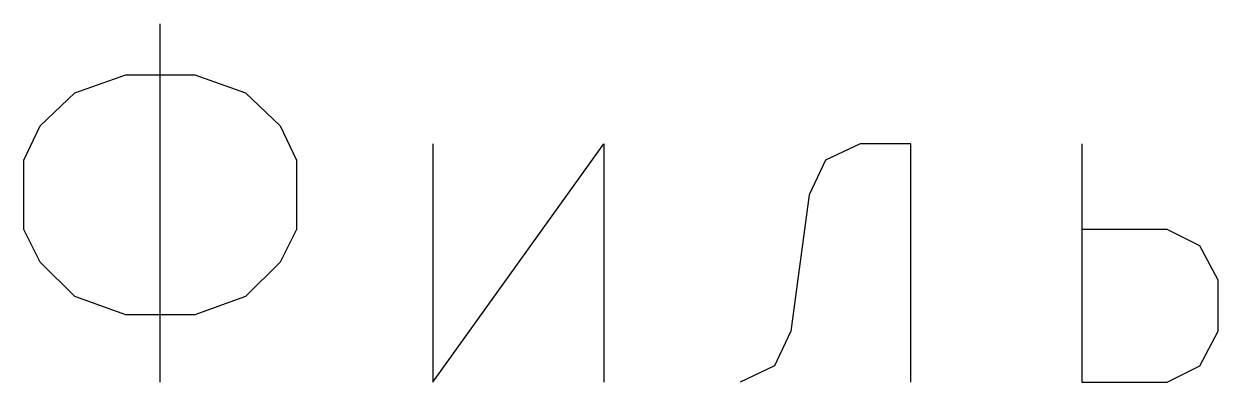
# Model space of a CAD drawing. Extents: x 10 to 584, y -410 to -10.
# Drawn here: x 75.01 to 91.69, y -130.91 to -125.91 of the extents above; entities that cross this region are included whole.
import ezdxf

# ---------------------------------------------------------------- set-up
doc = ezdxf.new("R2010")
doc.units = 0
doc.header["$MEASUREMENT"] = 0
doc.layers.add('BLACK', color=7, linetype='CONTINUOUS')

msp = doc.modelspace()

# ---------------------------------------------------------------- linework, layer by layer
at = {"layer": 'Black'}
for p, q in [((76.9112, -130.912), (76.9112, -125.908)), ((75.7174, -126.873), (76.4286, -126.619)), ((76.4286, -126.619), (77.3938, -126.619)), ((77.3938, -126.619), (78.105, -126.873)), ((75.2348, -127.33), (75.7174, -126.873)), ((78.105, -126.873), (78.5876, -127.33)), ((75.0062, -127.813), (75.2348, -127.33)), ((78.5876, -127.33), (78.8162, -127.813)), ((80.7212, -127.584), (80.7212, -130.912)), ((80.7212, -130.912), (83.1088, -127.584)), ((83.1088, -127.584), (83.1088, -130.912)), ((86.6902, -127.584), (86.2076, -127.813)), ((87.4014, -127.584), (86.6902, -127.584)), ((87.4014, -130.912), (87.4014, -127.584)), ((89.789, -127.584), (89.789, -130.912)), ((75.0062, -128.778), (75.0062, -127.813)), ((78.8162, -127.813), (78.8162, -128.778)), ((86.2076, -127.813), (85.979, -128.295)), ((85.979, -128.295), (85.725, -130.2)), ((75.2348, -129.235), (75.0062, -128.778)), ((78.8162, -128.778), (78.5876, -129.235)), ((90.9828, -128.778), (89.789, -128.778)), ((91.44, -129.007), (90.9828, -128.778)), ((91.694, -129.489), (91.44, -129.007)), ((75.7174, -129.718), (75.2348, -129.235)), ((78.5876, -129.235), (78.105, -129.718)), ((91.694, -130.2), (91.694, -129.489)), ((76.4286, -129.972), (75.7174, -129.718)), ((78.105, -129.718), (77.3938, -129.972)), ((77.3938, -129.972), (76.4286, -129.972)), ((85.725, -130.2), (85.4964, -130.683)), ((91.44, -130.683), (91.694, -130.2)), ((85.4964, -130.683), (85.0138, -130.912)), ((90.9828, -130.912), (91.44, -130.683)), ((89.789, -130.912), (90.9828, -130.912))]:
    msp.add_line(p, q, dxfattribs=at)

doc.saveas('drawing.dxf')
